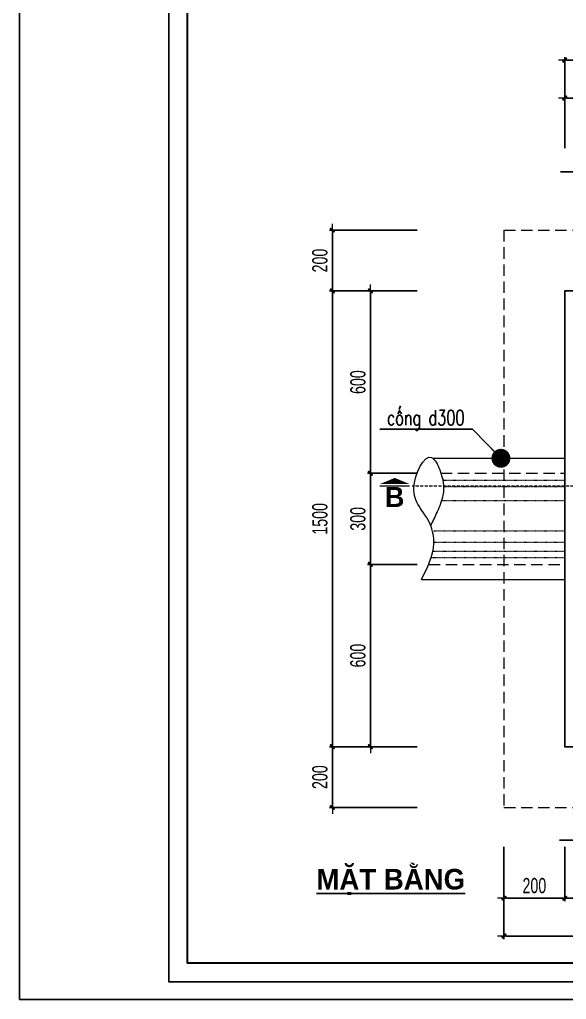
# Model space of a CAD drawing. Header units: inches. Extents: x 144032 to 217447, y 5454 to 57833.
# Drawn here: x 168187 to 169986, y 46803 to 50027 of the extents above; entities that cross this region are included whole.
import ezdxf
from ezdxf.enums import TextEntityAlignment as Align

# ---------------------------------------------------------------- set-up
doc = ezdxf.new("R2010")
doc.units = ezdxf.units.IN
doc.header["$MEASUREMENT"] = 0
doc.linetypes.add('ACAD_ISO03W100', pattern=[30, 12, -18])
doc.linetypes.add('HIDDEN', pattern=[0.375, 0.25, -0.125])
for name, color, linetype, lineweight in [('39 - Net manh', 39, 'Continuous', 18), ('LC Dim', 8, 'Continuous', 18), ('LC Khac', 4, 'Continuous', 9), ('LC MANH DUT', 35, 'HIDDEN', 5), ('LC Net manh', 9, 'Continuous', 5), ('LC Net thay', 7, 'Continuous', 25), ('LC Text1', 3, 'Continuous', 20), ('LC Text2', 7, 'Continuous', 25), ('TextThep', 7, 'Continuous', 0), ('THEP', 1, 'Continuous', 35)]:
    doc.layers.add(name, color=color, linetype=linetype, lineweight=lineweight)
doc.layers.add('ENTTNTHIETKE1', color=2, linetype='Continuous')
doc.layers.add('KHUNGTEN', color=5, linetype='Continuous')
doc.styles.add('HOATBIF', font='hoatbif.shx', dxfattribs={"width": 0.7})
doc.styles.add('LC 1', font='')
doc.styles.add('LC 3', font='vnsimli.shx', dxfattribs={"width": 0.75})
doc.styles.get('LC 1').set_extended_font_data('.VnAvantH', bold=True)
doc.dimstyles.new('1-100(1-25)', dxfattribs={"dimscale": 25, "dimtxt": 2.5, "dimasz": 0.35, "dimexe": 0.5, "dimexo": 0, "dimgap": 0.8, "dimtad": 1, "dimdec": 0, "dimzin": 0, "dimdsep": 46, "dimtxsty": 'HOATBIF', "dimblk1": 'DOT', "dimblk2": 'DOT', "dimsah": 1, "dimcen": -1, "dimdle": 1, "dimclrd": 256, "dimclre": 256, "dimclrt": 4, "dimadec": 3, "dimazin": 2, "dimtfac": 0.333333, "dimtdec": 0, "dimtix": 1, "dimtmove": 2, "dimatfit": 3, "dimldrblk": 'DOT', "dimfxl": 1, "dimtvp": 0.833333, "dimtolj": 1, "dimtzin": 0, "dimarcsym": 0})

# ---------------------------------------------------------------- blocks, each defined once
blk = doc.blocks.new('DOT')
at = {"layer": 'LC Dim', "color": 4}
blk.add_line((-1, -1), (1, 1), dxfattribs=at)
at = {"layer": 'LC Dim'}
blk.add_line((-3, 0), (3, 0), dxfattribs=at)
at = {"layer": 'LC Dim', "color": 4}
blk.add_lwpolyline([(0.5, 1), (-1, -0.5), (-0.5, -1), (1, 0.5)], close=True, dxfattribs=at)
blk = doc.blocks.new('*D279')
at = {"layer": 'Defpoints', "color": 0, "transparency": 16777216}
for p in [(169980.99998, 47305), (170180.99998, 47305), (169980.99998, 47136)]:
    blk.add_point(p, dxfattribs=at)
at = {"layer": 'LC Dim', "lineweight": -2, "transparency": 16777216}
for p, q in [((169980.99998, 47305), (169980.99998, 47126)), ((170180.99998, 47305), (170180.99998, 47126)), ((170173.99998, 47136), (169987.99998, 47136))]:
    blk.add_line(p, q, dxfattribs=at)
at = {"layer": 'LC Dim', "lineweight": -2, "transparency": 16777216, "xscale": 7, "yscale": 7, "zscale": 7, "rotation": 180}
blk.add_blockref('DOT', (169980.99998, 47136), dxfattribs=at)
at = {"layer": 'LC Dim', "lineweight": -2, "transparency": 16777216, "xscale": 7, "yscale": 7, "zscale": 7}
blk.add_blockref('DOT', (170180.99998, 47136), dxfattribs=at)
at = {"layer": 'LC Dim', "color": 4, "transparency": 16777216, "insert": (170080.99998, 47177), "char_height": 50, "attachment_point": 5, "style": 'HOATBIF'}
blk.add_mtext('\\A1;200', dxfattribs=at)
blk = doc.blocks.new('_Dot')
at = {"color": 0, "linetype": 'ByBlock', "lineweight": -2}
blk.add_line((-0.5, 0), (-1, 0), dxfattribs=at)
at = {"color": 0, "linetype": 'ByBlock', "const_width": 0.5}
blk.add_lwpolyline([(-0.25, 0, 1), (0.25, 0, 1)], format="xyb", close=True, dxfattribs=at)
blk = doc.blocks.new('*D280')
at = {"layer": 'Defpoints', "color": 0, "transparency": 16777216}
for p in [(169780.99998, 47305), (171680.99998, 47305), (169780.99998, 47011)]:
    blk.add_point(p, dxfattribs=at)
at = {"layer": 'LC Dim', "lineweight": -2, "transparency": 16777216}
for p, q in [((169780.99998, 47305), (169780.99998, 47001)), ((171680.99998, 47305), (171680.99998, 47001)), ((171673.99998, 47011), (169787.99998, 47011))]:
    blk.add_line(p, q, dxfattribs=at)
at = {"layer": 'LC Dim', "lineweight": -2, "transparency": 16777216, "xscale": 7, "yscale": 7, "zscale": 7, "rotation": 180}
blk.add_blockref('DOT', (169780.99998, 47011), dxfattribs=at)
at = {"layer": 'LC Dim', "lineweight": -2, "transparency": 16777216, "xscale": 7, "yscale": 7, "zscale": 7}
blk.add_blockref('DOT', (171680.99998, 47011), dxfattribs=at)
at = {"layer": 'LC Dim', "color": 4, "transparency": 16777216, "insert": (170730.99998, 47052), "char_height": 50, "attachment_point": 5, "style": 'HOATBIF'}
blk.add_mtext('\\A1;1900', dxfattribs=at)
blk = doc.blocks.new('*D281')
at = {"layer": 'Defpoints', "color": 0, "transparency": 16777216}
for p in [(170480.99998, 49769), (169980.99998, 49604.5), (170480.99998, 49604.5)]:
    blk.add_point(p, dxfattribs=at)
at = {"layer": 'LC Dim', "lineweight": -2, "transparency": 16777216}
for p, q in [((169980.99998, 49604.5), (169980.99998, 49779)), ((169987.99998, 49769), (170473.99998, 49769)), ((170480.99998, 49604.5), (170480.99998, 49779))]:
    blk.add_line(p, q, dxfattribs=at)
at = {"layer": 'LC Dim', "lineweight": -2, "transparency": 16777216, "xscale": 7, "yscale": 7, "zscale": 7, "rotation": 180}
blk.add_blockref('DOT', (169980.99998, 49769), dxfattribs=at)
at = {"layer": 'LC Dim', "lineweight": -2, "transparency": 16777216, "xscale": 7, "yscale": 7, "zscale": 7}
blk.add_blockref('DOT', (170480.99998, 49769), dxfattribs=at)
at = {"layer": 'LC Dim', "color": 4, "transparency": 16777216, "insert": (170230.99998, 49810), "char_height": 50, "attachment_point": 5, "style": 'HOATBIF'}
blk.add_mtext('\\A1;500', dxfattribs=at)
blk = doc.blocks.new('*D284')
at = {"layer": 'Defpoints', "color": 0, "transparency": 16777216}
for p in [(171480.99998, 49894), (169980.99998, 49604.5), (171480.99998, 49604.5)]:
    blk.add_point(p, dxfattribs=at)
at = {"layer": 'LC Dim', "lineweight": -2, "transparency": 16777216}
for p, q in [((169980.99998, 49604.5), (169980.99998, 49904)), ((169987.99998, 49894), (171473.99998, 49894)), ((171480.99998, 49604.5), (171480.99998, 49904))]:
    blk.add_line(p, q, dxfattribs=at)
at = {"layer": 'LC Dim', "lineweight": -2, "transparency": 16777216, "xscale": 7, "yscale": 7, "zscale": 7, "rotation": 180}
blk.add_blockref('DOT', (169980.99998, 49894), dxfattribs=at)
at = {"layer": 'LC Dim', "lineweight": -2, "transparency": 16777216, "xscale": 7, "yscale": 7, "zscale": 7}
blk.add_blockref('DOT', (171480.99998, 49894), dxfattribs=at)
at = {"layer": 'LC Dim', "color": 4, "transparency": 16777216, "insert": (170730.99998, 49935), "char_height": 50, "attachment_point": 5, "style": 'HOATBIF'}
blk.add_mtext('\\A1;1500', dxfattribs=at)
blk = doc.blocks.new('*D285')
at = {"layer": 'Defpoints', "color": 0, "transparency": 16777216}
for p in [(169495.5, 49134.2), (169341.5, 48534.2), (169495.5, 48534.2)]:
    blk.add_point(p, dxfattribs=at)
at = {"layer": 'LC Dim', "lineweight": -2, "transparency": 16777216}
for p, q in [((169495.5, 49134.2), (169331.5, 49134.2)), ((169341.5, 49127.2), (169341.5, 48541.2)), ((169495.5, 48534.2), (169331.5, 48534.2))]:
    blk.add_line(p, q, dxfattribs=at)
at = {"layer": 'LC Dim', "lineweight": -2, "transparency": 16777216, "xscale": 7, "yscale": 7, "zscale": 7}
for p, rotation in [((169341.5, 49134.2), 90), ((169341.5, 48534.2), 270)]:
    blk.add_blockref('DOT', p, dxfattribs=dict(at, rotation=rotation))
at = {"layer": 'LC Dim', "color": 4, "transparency": 16777216, "insert": (169300.5, 48834.2), "char_height": 50, "attachment_point": 5, "rotation": 90, "style": 'HOATBIF'}
blk.add_mtext('\\A1;600', dxfattribs=at)
blk = doc.blocks.new('*D286')
at = {"layer": 'Defpoints', "color": 0, "transparency": 16777216}
for p in [(169495.5, 48534.2), (169341.5, 48234.2), (169495.5, 48234.2)]:
    blk.add_point(p, dxfattribs=at)
at = {"layer": 'LC Dim', "lineweight": -2, "transparency": 16777216}
for p, q in [((169495.5, 48534.2), (169331.5, 48534.2)), ((169341.5, 48527.2), (169341.5, 48241.2)), ((169495.5, 48234.2), (169331.5, 48234.2))]:
    blk.add_line(p, q, dxfattribs=at)
at = {"layer": 'LC Dim', "lineweight": -2, "transparency": 16777216, "xscale": 7, "yscale": 7, "zscale": 7}
for p, rotation in [((169341.5, 48534.2), 90), ((169341.5, 48234.2), 270)]:
    blk.add_blockref('DOT', p, dxfattribs=dict(at, rotation=rotation))
at = {"layer": 'LC Dim', "color": 4, "transparency": 16777216, "insert": (169300.5, 48384.2), "char_height": 50, "attachment_point": 5, "rotation": 90, "style": 'HOATBIF'}
blk.add_mtext('\\A1;300', dxfattribs=at)
blk = doc.blocks.new('*D287')
at = {"layer": 'Defpoints', "color": 0, "transparency": 16777216}
for p in [(169495.5, 48234.2), (169341.5, 47634.2), (169495.5, 47634.2)]:
    blk.add_point(p, dxfattribs=at)
at = {"layer": 'LC Dim', "lineweight": -2, "transparency": 16777216}
for p, q in [((169495.5, 48234.2), (169331.5, 48234.2)), ((169341.5, 48227.2), (169341.5, 47641.2)), ((169495.5, 47634.2), (169331.5, 47634.2))]:
    blk.add_line(p, q, dxfattribs=at)
at = {"layer": 'LC Dim', "lineweight": -2, "transparency": 16777216, "xscale": 7, "yscale": 7, "zscale": 7}
for p, rotation in [((169341.5, 48234.2), 90), ((169341.5, 47634.2), 270)]:
    blk.add_blockref('DOT', p, dxfattribs=dict(at, rotation=rotation))
at = {"layer": 'LC Dim', "color": 4, "transparency": 16777216, "insert": (169300.5, 47934.2), "char_height": 50, "attachment_point": 5, "rotation": 90, "style": 'HOATBIF'}
blk.add_mtext('\\A1;600', dxfattribs=at)
blk = doc.blocks.new('*D288')
at = {"layer": 'Defpoints', "color": 0, "transparency": 16777216}
for p in [(169495.5, 49134.2), (169216.5, 47634.2), (169495.5, 47634.2)]:
    blk.add_point(p, dxfattribs=at)
at = {"layer": 'LC Dim', "lineweight": -2, "transparency": 16777216}
for p, q in [((169495.5, 49134.2), (169206.5, 49134.2)), ((169216.5, 49127.2), (169216.5, 47641.2)), ((169495.5, 47634.2), (169206.5, 47634.2))]:
    blk.add_line(p, q, dxfattribs=at)
at = {"layer": 'LC Dim', "lineweight": -2, "transparency": 16777216, "xscale": 7, "yscale": 7, "zscale": 7}
for p, rotation in [((169216.5, 49134.2), 90), ((169216.5, 47634.2), 270)]:
    blk.add_blockref('DOT', p, dxfattribs=dict(at, rotation=rotation))
at = {"layer": 'LC Dim', "color": 4, "transparency": 16777216, "insert": (169175.5, 48384.2), "char_height": 50, "attachment_point": 5, "rotation": 90, "style": 'HOATBIF'}
blk.add_mtext('\\A1;1500', dxfattribs=at)
blk = doc.blocks.new('*D289')
at = {"layer": 'Defpoints', "color": 0, "transparency": 16777216}
for p in [(169216.5, 49334.2), (169495.5, 49334.2), (169495.5, 49134.2)]:
    blk.add_point(p, dxfattribs=at)
at = {"layer": 'LC Dim', "lineweight": -2, "transparency": 16777216}
for p, q in [((169495.5, 49334.2), (169206.5, 49334.2)), ((169216.5, 49141.2), (169216.5, 49327.2)), ((169495.5, 49134.2), (169206.5, 49134.2))]:
    blk.add_line(p, q, dxfattribs=at)
at = {"layer": 'LC Dim', "lineweight": -2, "transparency": 16777216, "xscale": 7, "yscale": 7, "zscale": 7}
for p, rotation in [((169216.5, 49334.2), 90), ((169216.5, 49134.2), 270)]:
    blk.add_blockref('DOT', p, dxfattribs=dict(at, rotation=rotation))
at = {"layer": 'LC Dim', "color": 4, "transparency": 16777216, "insert": (169175.5, 49234.2), "char_height": 50, "attachment_point": 5, "rotation": 90, "style": 'HOATBIF'}
blk.add_mtext('\\A1;200', dxfattribs=at)
blk = doc.blocks.new('*D290')
at = {"layer": 'Defpoints', "color": 0, "transparency": 16777216}
for p in [(169495.5, 47634.2), (169216.5, 47434.2), (169495.5, 47434.2)]:
    blk.add_point(p, dxfattribs=at)
at = {"layer": 'LC Dim', "lineweight": -2, "transparency": 16777216}
for p, q in [((169495.5, 47634.2), (169206.5, 47634.2)), ((169216.5, 47627.2), (169216.5, 47441.2)), ((169495.5, 47434.2), (169206.5, 47434.2))]:
    blk.add_line(p, q, dxfattribs=at)
at = {"layer": 'LC Dim', "lineweight": -2, "transparency": 16777216, "xscale": 7, "yscale": 7, "zscale": 7}
for p, rotation in [((169216.5, 47634.2), 90), ((169216.5, 47434.2), 270)]:
    blk.add_blockref('DOT', p, dxfattribs=dict(at, rotation=rotation))
at = {"layer": 'LC Dim', "color": 4, "transparency": 16777216, "insert": (169175.5, 47534.2), "char_height": 50, "attachment_point": 5, "rotation": 90, "style": 'HOATBIF'}
blk.add_mtext('\\A1;200', dxfattribs=at)
blk = doc.blocks.new('TIEUDE2')
at = {"layer": 'LC Text2', "color": 7, "style": 'LC 1'}
blk.add_attdef('%%UTIªU§Ò', text='', height=3.5, dxfattribs=at).set_placement((0, 0), align=Align.BOTTOM_CENTER)
blk.add_attdef('TL', text='', height=2.2, dxfattribs=at).set_placement((0, -1.8), align=Align.TOP_CENTER)
blk = doc.blocks.new('*U307')
at = {"layer": 'LC Khac', "color": 1, "ltscale": 2}
for p, q in [((0, 485), (0, 0)), ((0, -12126), (0, -12611))]:
    blk.add_line(p, q, dxfattribs=at)
for points in [[(134, 243, 0, 471, 0), (37, 243, 275, 275, 0)], [(134, -12368, 0, 471, 0), (37, -12368, 275, 275, 0)]]:
    blk.add_lwpolyline(points, format="xyseb", dxfattribs=at)
at = {"layer": 'LC MANH DUT', "ltscale": 200}
blk.add_line((0, -49), (0, -12082), dxfattribs=at)
at = {"ltscale": 2, "style": 'LC 1'}
for p in [(-179, 243), (-179, -12368)]:
    blk.add_attdef('LC', text='', height=330, dxfattribs=at).set_placement(p, align=Align.MIDDLE_CENTER)
blk = doc.blocks.new('*D368')
at = {"layer": 'Defpoints', "color": 0, "transparency": 16777216}
for p in [(169780.99998, 47305), (169980.99998, 47305), (169780.99998, 47136)]:
    blk.add_point(p, dxfattribs=at)
at = {"layer": 'LC Dim', "lineweight": -2, "transparency": 16777216}
for p, q in [((169780.99998, 47305), (169780.99998, 47126)), ((169980.99998, 47305), (169980.99998, 47126)), ((169973.99998, 47136), (169787.99998, 47136))]:
    blk.add_line(p, q, dxfattribs=at)
at = {"layer": 'LC Dim', "lineweight": -2, "transparency": 16777216, "xscale": 7, "yscale": 7, "zscale": 7, "rotation": 180}
blk.add_blockref('DOT', (169780.99998, 47136), dxfattribs=at)
at = {"layer": 'LC Dim', "lineweight": -2, "transparency": 16777216, "xscale": 7, "yscale": 7, "zscale": 7}
blk.add_blockref('DOT', (169980.99998, 47136), dxfattribs=at)
at = {"layer": 'LC Dim', "color": 4, "transparency": 16777216, "insert": (169880.99998, 47177), "char_height": 50, "attachment_point": 5, "style": 'HOATBIF'}
blk.add_mtext('\\A1;200', dxfattribs=at)
blk = doc.blocks.new('khung vpn')
at = {"layer": 'Defpoints'}
for p, q in [((52498.758, -4195.446), (52498.758, -4235.276)), ((52498.758, -4235.276), (52556.46, -4235.276))]:
    blk.add_line(p, q, dxfattribs=at)
at = {"layer": 'KHUNGTEN'}
blk.add_lwpolyline([(52556.243, -4234.885), (52502.048, -4234.885), (52502.048, -4195.662), (52556.243, -4195.662)], close=True, dxfattribs=at)
at = {"layer": 'THEP'}
blk.add_lwpolyline([(52555.832, -4234.474), (52502.459, -4234.474), (52502.459, -4196.073), (52555.832, -4196.073)], close=True, dxfattribs=at)

msp = doc.modelspace()

# ---------------------------------------------------------------- linework, layer by layer
at = {"layer": '39 - Net manh', "linetype": 'ACAD_ISO03W100', "ltscale": 0.01}
for p, q in [((169578.8, 48511.1), (169981, 48511.1)), ((169581.6, 48490.4), (169981, 48490.4)), ((169576.6, 48444.2), (169981, 48444.2)), ((169550.8, 48345.2), (169981, 48345.2)), ((169551, 48307.4), (169981, 48307.4)), ((169546.7, 48278), (169981, 48278)), ((169540.6, 48257.3), (169981, 48257.3))]:
    msp.add_line(p, q, dxfattribs=at)
at = {"layer": 'Defpoints'}
msp.add_lwpolyline([(169981, 48184.2), (169981, 48584.2)], dxfattribs=at)
at = {"layer": 'LC MANH DUT', "ltscale": 150}
for p, q in [((169781, 49334.2), (169781, 47434.2)), ((169781, 49334.2), (171681, 49334.2)), ((169573.1, 48534.2), (169981, 48534.2)), ((169533.3, 48234.2), (169981, 48234.2)), ((169781, 47434.2), (171681, 47434.2))]:
    msp.add_line(p, q, dxfattribs=at)
at = {"layer": 'LC Net manh'}
msp.add_spline([(169509.2, 48184.2), (169550.3, 48302.7), (169538.3, 48366.3), (169501.9, 48426), (169484.6, 48486.6), (169543.1, 48585.8), (169569.6, 48546), (169580.3, 48462.3), (169561.1, 48407.1), (169539.5, 48361.7)], degree=3, dxfattribs=at)
at = {"layer": 'LC Net thay'}
msp.add_lwpolyline([(171481, 49134.2), (169981, 49134.2), (169981, 47634.2), (171481, 47634.2)], close=True, dxfattribs=at)
at = {"layer": 'TextThep'}
for p, q in [((169546.6, 48584.2), (169981, 48584.2)), ((169509.2, 48184.2), (169981, 48184.2))]:
    msp.add_line(p, q, dxfattribs=at)

# ---------------------------------------------------------------- block references
at = {"layer": 'ENTTNTHIETKE1', "color": 6, "xscale": 149.1374645994381, "yscale": 149.1374645994381, "zscale": 149.1374645994381}
msp.add_blockref('khung vpn', (-7661344.3, 678441, -2.7), dxfattribs=at)
at = {"layer": 'LC Net manh'}
ref = msp.add_blockref('*U307', (171895.3, 48492, 0), dxfattribs=dict(at, xscale=-0.2000062016392883, yscale=0.2000062016392883, zscale=0.2000062016392883, rotation=269.9992162920634))
ref.add_attrib('LC', 'b', dxfattribs={"layer": '0', "ltscale": 2, "height": 66, "rotation": 359.9984, "style": 'LC 1'}).set_placement((169421.5, 48456.3, 0), align=Align.MIDDLE_CENTER)
ref.add_attrib('LC', 'b', dxfattribs={"layer": '0', "ltscale": 2, "height": 66, "rotation": 359.9984, "style": 'LC 1'}).set_placement((171943.8, 48456.3, 0), align=Align.MIDDLE_CENTER)
at = {"layer": 'LC Text2'}
ref = msp.add_blockref('TIEUDE2', (169408.5, 47144, 0), dxfattribs=dict(at, xscale=20.00062016392256, yscale=20.00062016392256, zscale=20.00062016392256, rotation=359.999216292062))
ref.add_attrib('%%UTIªU§Ò', '%%UmÆt b»ng', dxfattribs={"color": 7, "height": 67.925, "rotation": 359.9992, "style": 'LC 1'}).set_placement((169408.5, 47144), align=Align.BOTTOM_CENTER)

# ---------------------------------------------------------------- texts
at = {"layer": 'LC Text1', "color": 3, "style": 'LC 3', "width": 0.7}
msp.add_text('cèng d300', height=50, dxfattribs=at).set_placement((169523.8, 48692.1), align=Align.CENTER)

# ---------------------------------------------------------------- dimensions: what is measured, and where the dimension line sits
at = {"layer": 'LC Dim'}
for base, p1, p2, picture, middle in [((171481, 49894), (169981, 49604.5), (171481, 49604.5), '*D284', (170731, 49935)), ((170481, 49769), (169981, 49604.5), (170481, 49604.5), '*D281', (170231, 49810)), ((169781, 47011), (171681, 47305), (169781, 47305), '*D280', (170731, 47052)), ((169781, 47136), (169981, 47305), (169781, 47305), '*D368', (169881, 47177)), ((169981, 47136), (170181, 47305), (169981, 47305), '*D279', (170081, 47177))]:
    dim = msp.add_linear_dim(base=base, p1=p1, p2=p2, dimstyle='1-100(1-25)', override={"dimscale": 20}, dxfattribs=at)
    dim.commit()
    dim.dimension.update_dxf_attribs({"geometry": picture, "text_midpoint": middle})
for base, p1, p2, picture, middle in [((169216.5, 49334.2), (169495.5, 49134.2), (169495.5, 49334.2), '*D289', (169175.5, 49234.2)), ((169216.5, 47634.2), (169495.5, 49134.2), (169495.5, 47634.2), '*D288', (169175.5, 48384.2)), ((169341.5, 48534.2), (169495.5, 49134.2), (169495.5, 48534.2), '*D285', (169300.5, 48834.2)), ((169341.5, 48234.2), (169495.5, 48534.2), (169495.5, 48234.2), '*D286', (169300.5, 48384.2)), ((169341.5, 47634.2), (169495.5, 48234.2), (169495.5, 47634.2), '*D287', (169300.5, 47934.2)), ((169216.5, 47434.2), (169495.5, 47634.2), (169495.5, 47434.2), '*D290', (169175.5, 47534.2))]:
    dim = msp.add_linear_dim(base=base, p1=p1, p2=p2, angle=90, dimstyle='1-100(1-25)', override={"dimscale": 20}, dxfattribs=at)
    dim.commit()
    dim.dimension.update_dxf_attribs({"geometry": picture, "text_midpoint": middle})

# ---------------------------------------------------------------- leaders
for points in [[(170411, 49430), (170317.5, 49526), (169967, 49526)], [(169771, 48583.5), (169677.5, 48679.5), (169373, 48679.5)], [(170411, 47513), (170314.5, 47326.5), (169964, 47326.5)]]:
    msp.add_leader(points, dimstyle='1-100(1-25)', override={"dimscale": 31.2, "dimasz": 2}, dxfattribs=at)

doc.saveas('drawing.dxf')
